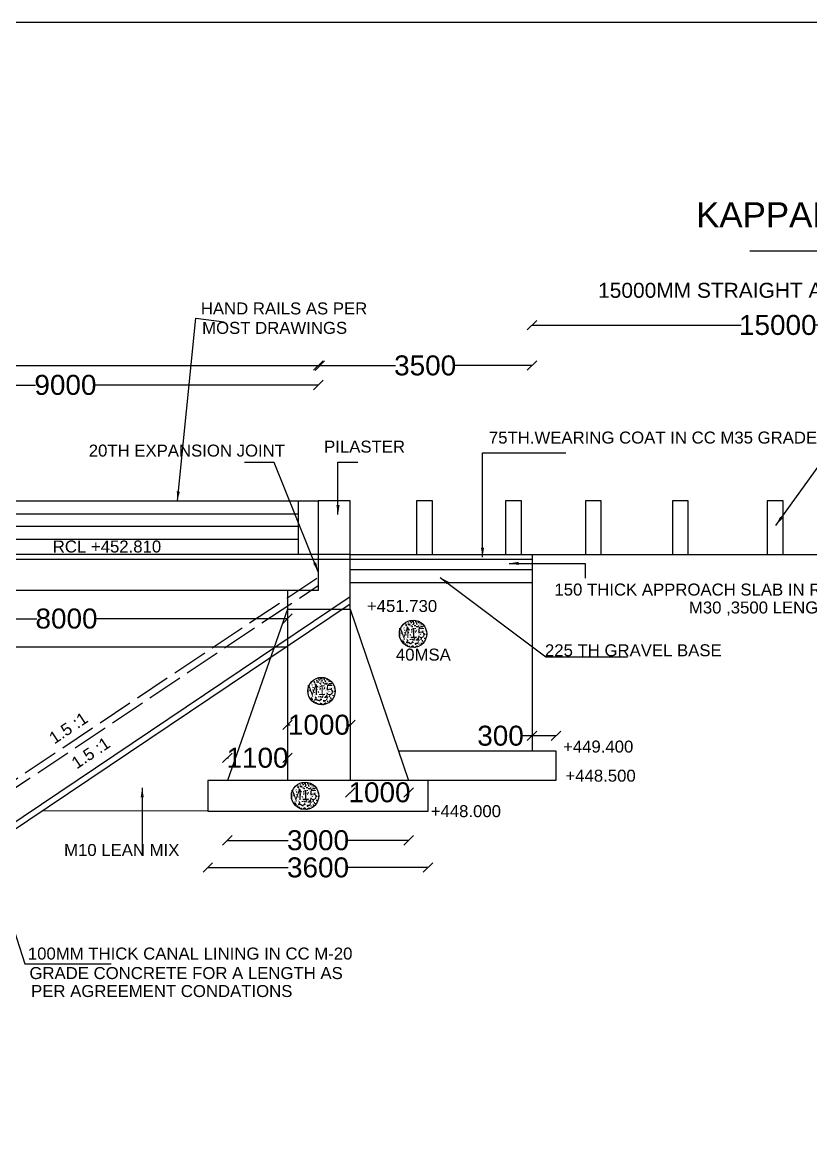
# Model space of a CAD drawing. Header units: millimetres. Extents: x 5124 to 3404099, y 2311 to 45957502.
# Drawn here: x 3379623 to 3387514, y 45946197 to 45957502 of the extents above; entities that cross this region are included whole.
import ezdxf

# ---------------------------------------------------------------- set-up
doc = ezdxf.new("R2010")
doc.units = ezdxf.units.MM
doc.header["$MEASUREMENT"] = 0
doc.linetypes.add('ACAD_ISO02W100', pattern=[15, 12, -3])
for name, color, linetype in [('DIMENSION', 7, 'Continuous'), ('DRAWING', 7, 'Continuous'), ('TEXT', 7, 'Continuous')]:
    doc.layers.add(name, color=color, linetype=linetype)
doc.styles.get("Standard").update_dxf_attribs({"font": 'arial.ttf', "height": 200})
doc.dimstyles.get("Standard").update_dxf_attribs({"dimtxt": 200, "dimasz": 110, "dimexe": 0.18, "dimexo": 0.0625, "dimgap": 0.09, "dimtad": 0, "dimtih": 1, "dimtoh": 1, "dimdec": 0, "dimzin": 0, "dimdsep": 46, "dimtxsty": 'Standard', "dimblk": 'OBLIQUE', "dimcen": 0.09, "dimse1": 1, "dimse2": 1, "dimadec": 0, "dimazin": 0, "dimtfac": 1, "dimtdec": 0, "dimtofl": 0, "dimtmove": 0, "dimatfit": 3, "dimfxl": 1, "dimtolj": 1, "dimtzin": 0, "dimarcsym": 0})

# ---------------------------------------------------------------- blocks, each defined once
blk = doc.blocks.new('_Oblique')
at = {"color": 0, "linetype": 'ByBlock', "lineweight": -2}
blk.add_line((-0.5, -0.5), (0.5, 0.5), dxfattribs=at)
blk = doc.blocks.new('*D34')
at = {"layer": 'Defpoints', "color": 0, "transparency": 16777216}
for p in [(3367443, 45954067), (3382600, 45954067), (3382600, 45954065)]:
    blk.add_point(p, dxfattribs=at)
at = {"layer": 'DRAWING', "color": 0, "lineweight": -2, "transparency": 16777216}
for p, q in [((3367443, 45954065), (3374644, 45954065)), ((3382600, 45954065), (3375399, 45954065))]:
    blk.add_line(p, q, dxfattribs=at)
at = {"layer": 'DRAWING', "color": 0, "lineweight": -2, "transparency": 16777216, "xscale": 95, "yscale": 95, "zscale": 95, "rotation": 180}
blk.add_blockref('_Oblique', (3367443, 45954065), dxfattribs=at)
at = {"layer": 'DRAWING', "color": 0, "lineweight": -2, "transparency": 16777216, "xscale": 95, "yscale": 95, "zscale": 95}
blk.add_blockref('_Oblique', (3382600, 45954065), dxfattribs=at)
at = {"layer": 'DRAWING', "color": 0, "transparency": 16777216, "insert": (3375021, 45954065), "char_height": 200, "attachment_point": 5}
blk.add_mtext('\\A1;27000', dxfattribs=at)
blk = doc.blocks.new('*D48')
at = {"layer": 'Defpoints', "color": 0, "transparency": 16777216}
for p in [(3389649, 45954472), (3389649, 45954472), (3384725, 45952174)]:
    blk.add_point(p, dxfattribs=at)
at = {"layer": 'DRAWING', "color": 0, "lineweight": -2, "transparency": 16777216}
for p, q in [((3384725, 45954472), (3386821, 45954472)), ((3389649, 45954472), (3387554, 45954472))]:
    blk.add_line(p, q, dxfattribs=at)
at = {"layer": 'DRAWING', "color": 0, "lineweight": -2, "transparency": 16777216, "xscale": 95, "yscale": 95, "zscale": 95, "rotation": 180}
blk.add_blockref('_Oblique', (3384725, 45954472), dxfattribs=at)
at = {"layer": 'DRAWING', "color": 0, "lineweight": -2, "transparency": 16777216, "xscale": 95, "yscale": 95, "zscale": 95}
blk.add_blockref('_Oblique', (3389649, 45954472), dxfattribs=at)
at = {"layer": 'DRAWING', "color": 0, "transparency": 16777216, "insert": (3387187, 45954472), "char_height": 200, "attachment_point": 5}
blk.add_mtext('\\A1;15000', dxfattribs=at)
blk = doc.blocks.new('*D49')
at = {"layer": 'Defpoints', "color": 0, "transparency": 16777216}
for p in [(3384725, 45954472), (3382585, 45954067), (3382585, 45952713)]:
    blk.add_point(p, dxfattribs=at)
at = {"layer": 'DRAWING', "color": 0, "lineweight": -2, "transparency": 16777216}
for p, q in [((3382585, 45954067), (3383357, 45954067)), ((3384725, 45954067), (3383953, 45954067))]:
    blk.add_line(p, q, dxfattribs=at)
at = {"layer": 'DRAWING', "color": 0, "lineweight": -2, "transparency": 16777216, "xscale": 95, "yscale": 95, "zscale": 95, "rotation": 180}
blk.add_blockref('_Oblique', (3382585, 45954067), dxfattribs=at)
at = {"layer": 'DRAWING', "color": 0, "lineweight": -2, "transparency": 16777216, "xscale": 95, "yscale": 95, "zscale": 95}
blk.add_blockref('_Oblique', (3384725, 45954067), dxfattribs=at)
at = {"layer": 'DRAWING', "color": 0, "transparency": 16777216, "insert": (3383655, 45954067), "char_height": 200, "attachment_point": 5}
blk.add_mtext('\\A1;3500', dxfattribs=at)
blk = doc.blocks.new('*D50')
at = {"layer": 'Defpoints', "color": 0, "transparency": 16777216}
for p in [(3382585, 45954067), (3377518, 45953872), (3377518, 45952711)]:
    blk.add_point(p, dxfattribs=at)
at = {"layer": 'DRAWING', "color": 0, "lineweight": -2, "transparency": 16777216}
for p, q in [((3377518, 45953872), (3379753, 45953872)), ((3382585, 45953872), (3380350, 45953872))]:
    blk.add_line(p, q, dxfattribs=at)
at = {"layer": 'DRAWING', "color": 0, "lineweight": -2, "transparency": 16777216, "xscale": 95, "yscale": 95, "zscale": 95, "rotation": 180}
blk.add_blockref('_Oblique', (3377518, 45953872), dxfattribs=at)
at = {"layer": 'DRAWING', "color": 0, "lineweight": -2, "transparency": 16777216, "xscale": 95, "yscale": 95, "zscale": 95}
blk.add_blockref('_Oblique', (3382585, 45953872), dxfattribs=at)
at = {"layer": 'DRAWING', "color": 0, "transparency": 16777216, "insert": (3380052, 45953872), "char_height": 200, "attachment_point": 5}
blk.add_mtext('\\A1;9000', dxfattribs=at)
blk = doc.blocks.new('*D51')
at = {"layer": 'Defpoints', "color": 0, "transparency": 16777216}
for p in [(3382277, 45951532), (3377849, 45951521), (3382277, 45951521)]:
    blk.add_point(p, dxfattribs=at)
at = {"layer": 'DRAWING', "color": 0, "lineweight": -2, "transparency": 16777216}
for p, q in [((3377849, 45951532), (3379765, 45951532)), ((3382277, 45951532), (3380362, 45951532))]:
    blk.add_line(p, q, dxfattribs=at)
at = {"layer": 'DRAWING', "color": 0, "lineweight": -2, "transparency": 16777216, "xscale": 95, "yscale": 95, "zscale": 95, "rotation": 180}
blk.add_blockref('_Oblique', (3377849, 45951532), dxfattribs=at)
at = {"layer": 'DRAWING', "color": 0, "lineweight": -2, "transparency": 16777216, "xscale": 95, "yscale": 95, "zscale": 95}
blk.add_blockref('_Oblique', (3382277, 45951532), dxfattribs=at)
at = {"layer": 'DRAWING', "color": 0, "transparency": 16777216, "insert": (3380063, 45951532), "char_height": 200, "attachment_point": 5}
blk.add_mtext('\\A1;8000', dxfattribs=at)
blk = doc.blocks.new('*D52')
at = {"layer": 'Defpoints', "color": 0, "transparency": 16777216}
for p in [(3382277, 45950469), (3382277, 45950469), (3382905, 45950469)]:
    blk.add_point(p, dxfattribs=at)
at = {"layer": 'DRAWING', "color": 0, "lineweight": -2, "transparency": 16777216}
for p, q in [((3382277, 45950469), (3382302, 45950469)), ((3382905, 45950469), (3382880, 45950469))]:
    blk.add_line(p, q, dxfattribs=at)
at = {"layer": 'DRAWING', "color": 0, "lineweight": -2, "transparency": 16777216, "xscale": 95, "yscale": 95, "zscale": 95, "rotation": 180}
blk.add_blockref('_Oblique', (3382277, 45950469), dxfattribs=at)
at = {"layer": 'DRAWING', "color": 0, "lineweight": -2, "transparency": 16777216, "xscale": 95, "yscale": 95, "zscale": 95}
blk.add_blockref('_Oblique', (3382905, 45950469), dxfattribs=at)
at = {"layer": 'DRAWING', "color": 0, "transparency": 16777216, "insert": (3382591, 45950469), "char_height": 200, "attachment_point": 5}
blk.add_mtext('\\A1;1000', dxfattribs=at)
blk = doc.blocks.new('*D53')
at = {"layer": 'Defpoints', "color": 0, "transparency": 16777216}
for p in [(3381674, 45950138), (3381674, 45949912), (3382277, 45949912)]:
    blk.add_point(p, dxfattribs=at)
at = {"layer": 'DRAWING', "color": 0, "lineweight": -2, "transparency": 16777216}
for p, q in [((3381674, 45950138), (3381687, 45950138)), ((3382277, 45950138), (3382265, 45950138))]:
    blk.add_line(p, q, dxfattribs=at)
at = {"layer": 'DRAWING', "color": 0, "lineweight": -2, "transparency": 16777216, "xscale": 95, "yscale": 95, "zscale": 95, "rotation": 180}
blk.add_blockref('_Oblique', (3381674, 45950138), dxfattribs=at)
at = {"layer": 'DRAWING', "color": 0, "lineweight": -2, "transparency": 16777216, "xscale": 95, "yscale": 95, "zscale": 95}
blk.add_blockref('_Oblique', (3382277, 45950138), dxfattribs=at)
at = {"layer": 'DRAWING', "color": 0, "transparency": 16777216, "insert": (3381976, 45950138), "char_height": 200, "attachment_point": 5}
blk.add_mtext('\\A1;1100', dxfattribs=at)
blk = doc.blocks.new('*D54')
at = {"layer": 'Defpoints', "color": 0, "transparency": 16777216}
for p in [(3382905, 45949912), (3383490, 45949912), (3382905, 45949792)]:
    blk.add_point(p, dxfattribs=at)
at = {"layer": 'DRAWING', "color": 0, "lineweight": -2, "transparency": 16777216}
for p, q in [((3382905, 45949792), (3382909, 45949792)), ((3383490, 45949792), (3383487, 45949792))]:
    blk.add_line(p, q, dxfattribs=at)
at = {"layer": 'DRAWING', "color": 0, "lineweight": -2, "transparency": 16777216, "xscale": 95, "yscale": 95, "zscale": 95, "rotation": 180}
blk.add_blockref('_Oblique', (3382905, 45949792), dxfattribs=at)
at = {"layer": 'DRAWING', "color": 0, "lineweight": -2, "transparency": 16777216, "xscale": 95, "yscale": 95, "zscale": 95}
blk.add_blockref('_Oblique', (3383490, 45949792), dxfattribs=at)
at = {"layer": 'DRAWING', "color": 0, "transparency": 16777216, "insert": (3383198, 45949792), "char_height": 200, "attachment_point": 5}
blk.add_mtext('\\A1;1000', dxfattribs=at)
blk = doc.blocks.new('*D35')
at = {"layer": 'Defpoints', "color": 0, "transparency": 16777216}
for p in [(3381674, 45949912), (3383490, 45949912), (3381674, 45949312)]:
    blk.add_point(p, dxfattribs=at)
at = {"layer": 'DRAWING', "color": 0, "lineweight": -2, "transparency": 16777216}
for p, q in [((3381674, 45949312), (3382284, 45949312)), ((3383490, 45949312), (3382880, 45949312))]:
    blk.add_line(p, q, dxfattribs=at)
at = {"layer": 'DRAWING', "color": 0, "lineweight": -2, "transparency": 16777216, "xscale": 95, "yscale": 95, "zscale": 95, "rotation": 180}
blk.add_blockref('_Oblique', (3381674, 45949312), dxfattribs=at)
at = {"layer": 'DRAWING', "color": 0, "lineweight": -2, "transparency": 16777216, "xscale": 95, "yscale": 95, "zscale": 95}
blk.add_blockref('_Oblique', (3383490, 45949312), dxfattribs=at)
at = {"layer": 'DRAWING', "color": 0, "transparency": 16777216, "insert": (3382582, 45949312), "char_height": 200, "attachment_point": 5}
blk.add_mtext('\\A1;3000', dxfattribs=at)
blk = doc.blocks.new('*D58')
at = {"layer": 'Defpoints', "color": 0, "lineweight": -2, "transparency": 16777216}
for p, q in [((3381479, 45949040), (3382284, 45949040)), ((3383684, 45949040), (3382880, 45949040))]:
    blk.add_line(p, q, dxfattribs=at)
at = {"layer": 'Defpoints', "color": 0, "transparency": 16777216}
for p in [(3381479, 45949605), (3383684, 45949605), (3383684, 45949040)]:
    blk.add_point(p, dxfattribs=at)
at = {"layer": 'Defpoints', "color": 0, "lineweight": -2, "transparency": 16777216, "xscale": 95, "yscale": 95, "zscale": 95, "rotation": 180}
blk.add_blockref('_Oblique', (3381479, 45949040), dxfattribs=at)
at = {"layer": 'Defpoints', "color": 0, "lineweight": -2, "transparency": 16777216, "xscale": 95, "yscale": 95, "zscale": 95}
blk.add_blockref('_Oblique', (3383684, 45949040), dxfattribs=at)
at = {"layer": 'Defpoints', "color": 0, "transparency": 16777216, "insert": (3382582, 45949040), "char_height": 200, "attachment_point": 5}
blk.add_mtext('\\A1;3600', dxfattribs=at)
blk = doc.blocks.new('*D60')
at = {"layer": 'Defpoints', "color": 0, "transparency": 16777216}
for p in [(3384725, 45950359), (3384725, 45950208), (3384965, 45950208)]:
    blk.add_point(p, dxfattribs=at)
at = {"layer": 'DRAWING', "color": 0, "lineweight": -2, "transparency": 16777216}
for p, q in [((3384725, 45950359), (3384630, 45950359)), ((3384965, 45950359), (3384725, 45950359))]:
    blk.add_line(p, q, dxfattribs=at)
at = {"layer": 'DRAWING', "color": 0, "lineweight": -2, "transparency": 16777216, "xscale": 95, "yscale": 95, "zscale": 95, "rotation": 180}
blk.add_blockref('_Oblique', (3384725, 45950359), dxfattribs=at)
at = {"layer": 'DRAWING', "color": 0, "lineweight": -2, "transparency": 16777216, "xscale": 95, "yscale": 95, "zscale": 95}
blk.add_blockref('_Oblique', (3384965, 45950359), dxfattribs=at)
at = {"layer": 'DRAWING', "color": 0, "transparency": 16777216, "insert": (3384410, 45950359), "char_height": 200, "attachment_point": 5}
blk.add_mtext('\\A1;300', dxfattribs=at)

msp = doc.modelspace()

# ---------------------------------------------------------------- hatches: boundary and pattern name
at = {"layer": 'DRAWING'}
h = msp.add_hatch(dxfattribs=at)
h.set_pattern_fill('AR-CONC', color=256, scale=10, style=0)
h.set_pattern_definition([(130, (6471000.94, -2786.375), (-71.72601826, -6.2752135), [7.5, -82.5]), (185, (6471000.94, -2786.375), (13.87513336, 75.21921337), [6, -66]), (79.5486, (6470994.96, -2786.9), (-57.85093817, 68.94395421), [6.374019, -70.1142112]), (133.8158, (6471000.94, -2766.375), (-106.72410486, -16.55190143), [11.25, -123.75]), (83.3644, (6470992.05, -2767.75), (-93.46627055, 97.4117871), [9.5610288, -105.1713]), (188.8158, (6471000.94, -2766.37), (-93.46619451, 97.4118601), [9, -99]), (159, (6470990.94, -2771.375), (-59.69070521, -40.26188907), [7.5, -82.5]), (214, (6470990.94, -2771.375), (-24.33153319, 72.5150045), [6, -66]), (108.5486, (6470985.965, -2774.73), (-84.02226286, 32.25304967), [6.374019, -70.1142112]), (142.5, (6471000.94, -2786.375), (-1.215985532, 33.289385383), [0, -65.2, 0, -67, 0, -66.25]), (172.5, (6471000.94, -2786.375), (-26.306953744, 39.441171188), [0, -38.2, 0, -63.7, 0, -25.25]), (212.5, (6471023.24, -2786.375), (-53.382243617, -2.255487173), [0, -25, 0, -78, 0, -103.5]), (222.5, (6471033.24, -2786.375), (-58.318616934, 10.010498233), [0, -32.5, 0, -51.8, 0, -73.5])])
h.paths.add_polyline_path([(3383396.5, 45951379.9, 1), (3383670.4, 45951379.9, 1.000001)])
h.paths.add_polyline_path([(3383374.2, 45951464.9), (3383680, 45951464.9), (3383680, 45951312.7), (3383374.2, 45951312.7)], flags=9)
h = msp.add_hatch(dxfattribs=at)
h.set_pattern_fill('AR-CONC', color=256, scale=10, style=0)
h.set_pattern_definition([(130, (6470083.546, -3359.094), (-71.72601826, -6.2752135), [7.5, -82.5]), (185, (6470083.55, -3359.094), (13.87513336, 75.21921337), [6, -66]), (79.5486, (6470077.57, -3359.62), (-57.85093817, 68.94395421), [6.374019, -70.1142112]), (133.8158, (6470083.55, -3339.09), (-106.72410486, -16.55190143), [11.25, -123.75]), (83.3644, (6470074.65, -3340.47), (-93.46627055, 97.4117871), [9.5610288, -105.1713]), (188.8158, (6470083.55, -3339.09), (-93.46619451, 97.4118601), [9, -99]), (159, (6470073.546, -3344.094), (-59.69070521, -40.26188907), [7.5, -82.5]), (214, (6470073.55, -3344.094), (-24.33153319, 72.5150045), [6, -66]), (108.5486, (6470068.57, -3347.45), (-84.02226286, 32.25304967), [6.374019, -70.1142112]), (142.5, (6470083.546, -3359.094), (-1.215985532, 33.289385383), [0, -65.2, 0, -67, 0, -66.25]), (172.5, (6470083.546, -3359.094), (-26.306953744, 39.441171188), [0, -38.2, 0, -63.7, 0, -25.25]), (212.5, (6470105.846, -3359.094), (-53.382243617, -2.255487173), [0, -25, 0, -78, 0, -103.5]), (222.5, (6470115.846, -3359.094), (-58.318616934, 10.010498233), [0, -32.5, 0, -51.8, 0, -73.5])])
h.paths.add_polyline_path([(3382479.1, 45950807.2, 1), (3382753, 45950807.2, 1.000001)])
h.paths.add_polyline_path([(3382456.8, 45950892.1), (3382762.6, 45950892.1), (3382762.6, 45950740), (3382456.8, 45950740)], flags=9)
h = msp.add_hatch(dxfattribs=at)
h.set_pattern_fill('AR-CONC', color=256, scale=10, style=0)
h.set_pattern_definition([(130, (6469919.293, -4408.517), (-71.72601826, -6.2752135), [7.5, -82.5]), (185, (6469919.29, -4408.52), (13.87513336, 75.21921337), [6, -66]), (79.5486, (6469913.316, -4409.04), (-57.85093817, 68.94395421), [6.374019, -70.1142112]), (133.8158, (6469919.29, -4388.52), (-106.72410486, -16.55190143), [11.25, -123.75]), (83.3644, (6469910.4, -4389.9), (-93.46627055, 97.4117871), [9.5610288, -105.1713]), (188.8158, (6469919.29, -4388.52), (-93.46619451, 97.4118601), [9, -99]), (159, (6469909.293, -4393.517), (-59.69070521, -40.26188907), [7.5, -82.5]), (214, (6469909.29, -4393.52), (-24.33153319, 72.5150045), [6, -66]), (108.5486, (6469904.32, -4396.87), (-84.02226286, 32.25304967), [6.374019, -70.1142112]), (142.5, (6469919.293, -4408.517), (-1.215985532, 33.289385383), [0, -65.2, 0, -67, 0, -66.25]), (172.5, (6469919.293, -4408.517), (-26.306953744, 39.441171188), [0, -38.2, 0, -63.7, 0, -25.25]), (212.5, (6469941.593, -4408.517), (-53.382243617, -2.255487173), [0, -25, 0, -78, 0, -103.5]), (222.5, (6469951.593, -4408.517), (-58.318616934, 10.010498233), [0, -32.5, 0, -51.8, 0, -73.5])])
h.paths.add_polyline_path([(3382314.9, 45949757.8, 1), (3382588.8, 45949757.8, 1.000001)])
h.paths.add_polyline_path([(3382292.6, 45949842.7), (3382598.4, 45949842.7), (3382598.4, 45949690.6), (3382292.6, 45949690.6)], flags=9)

# ---------------------------------------------------------------- linework, layer by layer
at = {"layer": 'Defpoints'}
for points in [[(3383388.8, 45950207.9), (3384965.3, 45950207.9)], [(3384965.3, 45949911.9), (3383489.7, 45949911.9)], [(3381479.5, 45949604.7), (3379820.4, 45949606.2)]]:
    msp.add_lwpolyline(points, dxfattribs=at)
at = {"layer": 'DRAWING'}
for points in [[(3404098.8, 45957501.5), (3354355.4, 45957501.5), (3354355.4, 45924050.1), (3404098.8, 45924050.1)], [(3382584.9, 45952174), (3382387.9, 45952174), (3382387.9, 45952712.7), (3382584.9, 45952712.7)], [(3383569.3, 45952174), (3383728.7, 45952174), (3383728.7, 45952712.7), (3383569.3, 45952712.7)], [(3384459.7, 45952174), (3384619, 45952174), (3384619, 45952712.7), (3384459.7, 45952712.7)], [(3385259.5, 45952174), (3385418.8, 45952174), (3385418.8, 45952712.7), (3385259.5, 45952712.7)], [(3386130.9, 45952174), (3386290.2, 45952174), (3386290.2, 45952712.7), (3386130.9, 45952712.7)], [(3387080.7, 45952174), (3387240, 45952174), (3387240, 45952712.7), (3387080.7, 45952712.7)]]:
    msp.add_lwpolyline(points, close=True, dxfattribs=at)
for points in [[(3377706.7, 45952711.3), (3382387.9, 45952711.3)], [(3382904.8, 45952125.8), (3382904.8, 45952712.7), (3382584.9, 45952712.7)], [(3377706.7, 45952580.4), (3382387.9, 45952580.4)], [(3377706.7, 45952457.3), (3382387.9, 45952457.3)], [(3377706.7, 45952329.9), (3382387.9, 45952329.9)], [(3382904.8, 45952174), (3375014, 45952174)], [(3384725.5, 45952125.8), (3375014, 45952125.8)], [(3382584.9, 45952174), (3382584.9, 45951812.7), (3382277.1, 45951812.7), (3382277.1, 45951626.7), (3382905.5, 45951626.7), (3382904.8, 45952125.8)], [(3382904.8, 45952174), (3384725.5, 45952174), (3384725.5, 45950207.9)], [(3384725.5, 45952174), (3390417.8, 45952174)], [(3382904.9, 45952023.8), (3384725.5, 45952023.8)], [(3382905.1, 45951895.5), (3384725.5, 45951895.5)], [(3382277.1, 45951812.7), (3375014, 45951812.7)], [(3382905.3, 45951751.4), (3379256.6, 45949301.3), (3375014, 45949301.3)], [(3382905.4, 45951677.8), (3379275.2, 45949240.2), (3375014, 45949240.2)], [(3382277.1, 45951626.7), (3381674.3, 45949911.9)], [(3382277.1, 45951626.7), (3382277.1, 45949911.9)], [(3382905.5, 45951626.7), (3382905.5, 45949911.9)], [(3382905.5, 45951626.7), (3383489.7, 45949911.9)], [(3375014, 45951251.5), (3382277.1, 45951251.5)], [(3384965.3, 45950207.9), (3384965.3, 45949911.9)], [(3383684.4, 45949911.9), (3381479.5, 45949911.9), (3381479.5, 45949604.7), (3383684.4, 45949604.7)], [(3383684.4, 45949604.7), (3383684.4, 45949911.9)]]:
    msp.add_lwpolyline(points, dxfattribs=at)
at = {"layer": 'DRAWING', "const_width": 10}
msp.add_lwpolyline([(3382584.9, 45952712.7), (3382584.9, 45951812.7)], dxfattribs=at)
at = {"layer": 'DRAWING', "linetype": 'ACAD_ISO02W100', "ltscale": 30}
for points in [[(3378527.6, 45949240.2), (3382584.9, 45951949)], [(3378652.3, 45949240.2), (3382584.9, 45951865.8)]]:
    msp.add_lwpolyline(points, dxfattribs=at)
at = {"layer": 'DRAWING'}
for centre in [(3383533.5, 45951379.9), (3382616.1, 45950807.2), (3382451.8, 45949757.8)]:
    msp.add_circle(centre, 137, dxfattribs=at)

# ---------------------------------------------------------------- texts
at = {"layer": 'DRAWING', "char_height": 100, "width": 483.458, "attachment_point": 3}
for insert in [(3383655, 45951439.9), (3382737.6, 45950867.1), (3382573.4, 45949817.7)]:
    msp.add_mtext('M15', dxfattribs=dict(at, insert=insert))
at = {"layer": 'TEXT'}
for s, height, p in [('KAPPALABANDA', 250, (3386368.8, 45955452)), ('15000MM STRAIGHT APPROACH', 150, (3385387.4, 45954745.4)), ('HAND RAILS AS PER ', 120, (3381407.9, 45954578.8)), ('MOST DRAWINGS', 120, (3381421.1, 45954384.3)), ('75TH.WEARING COAT IN CC M35 GRADE', 120, (3384293.4, 45953285.8)), ('20TH EXPANSION JOINT ', 120, (3380285.7, 45953155.3)), ('PILASTER', 120, (3382642.9, 45953195)), ('RCL +452.810', 120, (3379925.4, 45952194.7)), ('150 THICK APPROACH SLAB IN RCC', 120, (3384949.8, 45951763.7)), (' +451.730', 120, (3383025, 45951598.9)), ('M30 ,3500 LENGTH', 120, (3386296.8, 45951584)), ('40MSA', 120, (3383362.2, 45951112.1)), ('225 TH GRAVEL BASE', 120, (3384855.1, 45951155.5)), (' +449.400', 120, (3384989.6, 45950191.1)), (' +448.500', 120, (3385013.7, 45949899.8)), (' +448.000', 120, (3383664.2, 45949544.5)), ('M10 LEAN MIX', 120, (3380038.5, 45949155.5)), ('100MM THICK CANAL LINING IN CC M-20', 120, (3379675.9, 45948118.6)), ('GRADE CONCRETE FOR A LENGTH AS ', 120, (3379691.3, 45947923.1)), ('PER AGREEMENT CONDATIONS', 120, (3379708.1, 45947743.1))]:
    msp.add_text(s, height=height, dxfattribs=at).set_placement(p)
for p in [(3379940.4, 45950271), (3380164.1, 45950021.2)]:
    msp.add_text('1.5 :1', height=120, rotation=33.76313, dxfattribs=at).set_placement(p)

# ---------------------------------------------------------------- dimensions: what is measured, and where the dimension line sits
at = {"layer": 'Defpoints'}
dim = msp.add_linear_dim(base=(3383684.4, 45949039.6), p1=(3381479.5, 45949604.7), p2=(3383684.4, 45949604.7), text='3600', dimstyle='Standard', override={"dimasz": 95, "dimarcsym": 1}, dxfattribs=at)
dim.commit()
dim.dimension.update_dxf_attribs({"geometry": '*D58', "text_midpoint": (3382581.9, 45949039.6)})
at = {"layer": 'DRAWING'}
for base, p1, p2, text, picture, middle in [((3389649.4, 45954472.1), (3384725.5, 45952174), (3389649.4, 45954472.1), '15000', '*D48', (3387187.4, 45954472.1)), ((3382584.9, 45954066.7), (3384725.5, 45954472.1), (3382584.9, 45952712.7), '3500', '*D49', (3383655.2, 45954066.7)), ((3377518.5, 45953872.2), (3382584.9, 45954066.7), (3377518.5, 45952711.3), '9000', '*D50', (3380051.7, 45953872.2)), ((3382277.1, 45951532.5), (3377849.3, 45951520.8), (3382277.1, 45951520.8), '8000', '*D51', (3380063.2, 45951532.5)), ((3382277.1, 45950469.2), (3382905.5, 45950469.2), (3382277.1, 45950469.2), '1000', '*D52', (3382591.3, 45950469.2)), ((3381674.3, 45950137.8), (3382277.1, 45949911.9), (3381674.3, 45949911.9), '1100', '*D53', (3381975.7, 45950137.8)), ((3381674.3, 45949311.7), (3383489.7, 45949911.9), (3381674.3, 45949911.9), '3000', '*D35', (3382582, 45949311.7)), ((3382905.5, 45949791.7), (3383489.7, 45949911.9), (3382905.5, 45949911.9), '1000', '*D54', (3383197.6, 45949791.7))]:
    dim = msp.add_linear_dim(base=base, p1=p1, p2=p2, angle=180, text=text, dimstyle='Standard', override={"dimasz": 95, "dimarcsym": 1}, dxfattribs=at)
    dim.commit()
    dim.dimension.update_dxf_attribs({"geometry": picture, "text_midpoint": middle})
for base, p1, p2, text, picture, middle in [((3382599.9, 45954064.7), (3367443.1, 45954066.7), (3382599.9, 45954066.7), '27000', '*D34', (3375021.5, 45954064.7)), ((3384725.5, 45950358.8), (3384965.3, 45950207.9), (3384725.5, 45950207.9), '300', '*D60', (3384409.8, 45950358.8))]:
    dim = msp.add_linear_dim(base=base, p1=p1, p2=p2, text=text, dimstyle='Standard', override={"dimasz": 95, "dimarcsym": 1}, dxfattribs=at)
    dim.commit()
    dim.dimension.update_dxf_attribs({"geometry": picture, "text_midpoint": middle})

# ---------------------------------------------------------------- leaders
at = {"layer": 'DIMENSION'}
msp.add_leader([(3379265.8, 45949240.2), (3379644.4, 45948076.4), (3380510.1, 45948076.4)], dimstyle='Standard', override={"dimasz": 95, "dimgap": 0.09, "dimtad": 0, "dimarcsym": 1}, dxfattribs=at)
at = {"layer": 'DRAWING'}
for points, override in [([(3387979.3, 45955212.1), (3386906.4, 45955212.1)], {"dimasz": 400, "dimgap": 0.09, "dimtad": 0, "dimarcsym": 1}), ([(3381173.2, 45952711.3), (3381359.1, 45954540.6), (3381641.6, 45954503.5)], {"dimasz": 95, "dimgap": 0.09, "dimtad": 0, "dimarcsym": 1}), ([(3384229.7, 45952146.7), (3384229.7, 45953193.4), (3385063.8, 45953193.4)], {"dimasz": 95, "dimgap": 0.09, "dimtad": 0, "dimarcsym": 1}), ([(3387167, 45952465.7), (3387649.9, 45953135.2), (3387890.5, 45953135.2)], {"dimasz": 95, "dimgap": 0.09, "dimtad": 0, "dimarcsym": 1}), ([(3382584.2, 45952001.7), (3382143.2, 45953096.3), (3381845, 45953096.3)], {"dimasz": 95, "dimgap": 0.09, "dimtad": 0, "dimarcsym": 1}), ([(3382782.1, 45952573.8), (3382782.1, 45953099.7), (3382980.3, 45953099.7)], {"dimasz": 95, "dimgap": 0.09, "dimtad": 0, "dimarcsym": 1}), ([(3384497.9, 45952085.6), (3385257.5, 45952085.6), (3385257.5, 45951936.1)], {"dimasz": 95, "dimgap": 0.09, "dimtad": 0, "dimarcsym": 1}), ([(3383804.2, 45951946), (3384862.9, 45951149.4), (3385681.6, 45951149.4)], {"dimasz": 95, "dimgap": 0.09, "dimtad": 0, "dimarcsym": 1}), ([(3380821, 45949837.5), (3380821, 45949178.5)], {"dimasz": 95, "dimgap": 0.09, "dimtad": 0, "dimarcsym": 1})]:
    msp.add_leader(points, dimstyle='Standard', override=override, dxfattribs=at)

doc.saveas('drawing.dxf')
